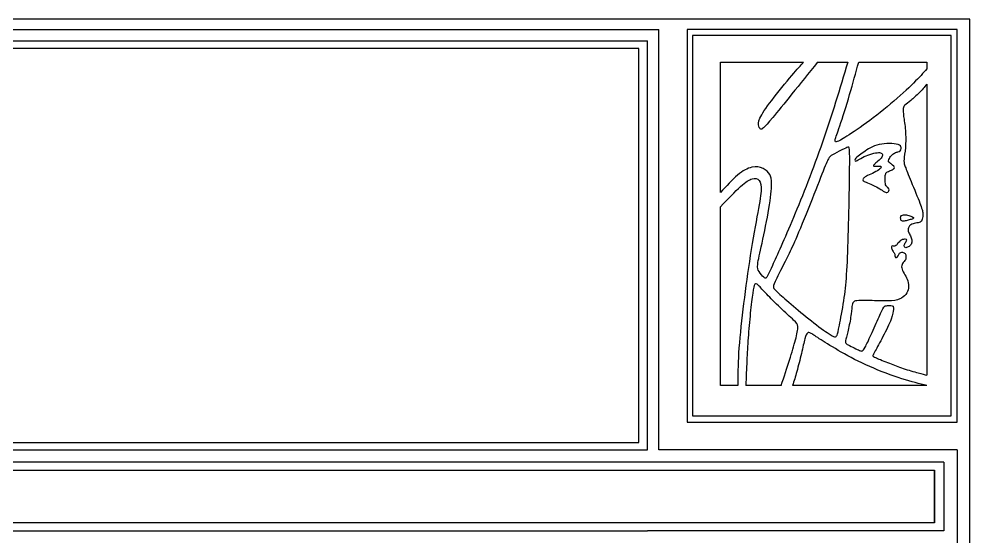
# Model space of a CAD drawing. Extents: x 0 to 80.9, y -7.4 to 60.
# Drawn here: x 19.25 to 38.5, y 49.53 to 60 of the extents above; entities that cross this region are included whole.
import ezdxf

# ---------------------------------------------------------------- set-up
doc = ezdxf.new("R2010")
doc.units = 0
doc.header["$MEASUREMENT"] = 0
doc.layers.add('LAYER_1', color=7, linetype='CONTINUOUS')

msp = doc.modelspace()

# ---------------------------------------------------------------- linework, layer by layer
at = {"layer": 'LAYER_1'}
for points in [[(0, 0), (38.497, 0), (38.497, 60.005), (0, 60.005), (0, 0)], [(32.771, 51.853), (38.24, 51.853), (38.24, 59.795), (32.771, 59.795), (32.771, 51.853)], [(32.882, 51.978), (38.114, 51.978), (38.114, 59.67), (32.882, 59.67), (32.882, 51.978)], [(6.623, 51.444), (31.795, 51.444), (31.795, 59.412), (6.623, 59.412), (6.623, 51.444)]]:
    msp.add_lwpolyline(points, close=True, dxfattribs=at)
for points in [[(6.237, 59.795), (6.237, 59.795), (32.199, 59.795), (32.199, 59.795)], [(32.199, 51.291), (32.199, 51.291), (32.199, 59.795), (32.199, 59.795)], [(6.468, 59.564), (6.468, 59.564), (31.968, 59.564), (31.968, 59.564)], [(31.968, 51.291), (31.968, 51.291), (31.968, 59.564), (31.968, 59.564)], [(35.41, 59.13), (35.41, 59.13), (36.025, 59.13), (36.025, 59.13)], [(37.625, 58.688), (37.625, 58.688), (37.625, 52.803), (37.625, 52.803)], [(34.676, 52.593), (34.676, 52.593), (33.961, 52.593), (33.961, 52.593)], [(37.625, 52.593), (37.625, 52.593), (34.908, 52.593), (34.908, 52.593)], [(6.468, 51.291), (6.468, 51.291), (31.968, 51.291), (31.968, 51.291)], [(38.24, 51.291), (38.24, 51.291), (32.199, 51.291), (32.199, 51.291)], [(38.24, 51.291), (38.24, 51.291), (38.24, 49.409), (38.24, 49.409)], [(31.968, 51.046), (31.968, 51.046), (6.468, 51.046), (6.468, 51.046)], [(32.199, 51.046), (32.199, 51.046), (31.968, 51.046), (31.968, 51.046)], [(37.969, 51.046), (37.969, 51.046), (32.199, 51.046), (32.199, 51.046)], [(37.969, 51.046), (37.969, 51.046), (37.969, 49.653), (37.969, 49.653)], [(6.623, 50.884), (6.623, 50.884), (31.795, 50.884), (31.795, 50.884)], [(37.78, 49.818), (37.78, 49.818), (37.78, 50.884), (37.78, 50.884)], [(31.795, 49.818), (31.795, 49.818), (6.623, 49.818), (6.623, 49.818)], [(6.468, 49.653), (6.468, 49.653), (31.968, 49.653), (31.968, 49.653)], [(32.199, 49.653), (32.199, 49.653), (31.968, 49.653), (31.968, 49.653)], [(37.969, 49.653), (37.969, 49.653), (32.199, 49.653), (32.199, 49.653)]]:
    msp.add_open_spline(points, degree=3, dxfattribs=at)
for points, knots in [([(33.446, 56.495), (33.446, 56.495), (33.446, 59.13), (33.446, 59.13), (33.446, 59.13), (33.446, 59.13), (35.128, 59.13), (35.128, 59.13)], [0, 0, 0, 0, 0.333333, 0.333333, 0.333333, 0.333333, 1, 1, 1, 1]), ([(36.025, 59.13), (35.862, 58.591), (35.699, 58.051), (35.511, 57.512), (35.511, 57.512), (35.322, 56.972), (35.109, 56.433), (34.925, 55.992), (34.925, 55.992), (34.741, 55.552), (34.586, 55.211), (34.499, 55.022), (34.499, 55.022), (34.413, 54.833), (34.394, 54.795), (34.378, 54.776), (34.378, 54.776), (34.362, 54.757), (34.35, 54.757), (34.323, 54.783), (34.323, 54.783), (34.296, 54.808), (34.254, 54.858), (34.228, 54.897), (34.228, 54.897), (34.201, 54.935), (34.191, 54.962), (34.201, 55.046), (34.201, 55.046), (34.212, 55.13), (34.243, 55.27), (34.288, 55.475), (34.288, 55.475), (34.333, 55.68), (34.392, 55.95), (34.428, 56.17), (34.428, 56.17), (34.465, 56.391), (34.48, 56.562), (34.482, 56.668), (34.482, 56.668), (34.484, 56.773), (34.473, 56.813), (34.445, 56.858), (34.445, 56.858), (34.417, 56.903), (34.371, 56.953), (34.309, 56.984), (34.309, 56.984), (34.247, 57.014), (34.17, 57.024), (34.083, 57.006), (34.083, 57.006), (33.996, 56.987), (33.9, 56.939), (33.793, 56.849), (33.793, 56.849), (33.685, 56.759), (33.566, 56.627), (33.446, 56.495)], [0, 0, 0, 0, 0.0625, 0.0625, 0.0625, 0.0625, 0.125, 0.125, 0.125, 0.125, 0.1875, 0.1875, 0.1875, 0.1875, 0.25, 0.25, 0.25, 0.25, 0.3125, 0.3125, 0.3125, 0.3125, 0.375, 0.375, 0.375, 0.375, 0.4375, 0.4375, 0.4375, 0.4375, 0.5, 0.5, 0.5, 0.5, 0.5625, 0.5625, 0.5625, 0.5625, 0.625, 0.625, 0.625, 0.625, 0.6875, 0.6875, 0.6875, 0.6875, 0.75, 0.75, 0.75, 0.75, 0.8125, 0.8125, 0.8125, 0.8125, 0.875, 0.875, 0.875, 0.875, 1, 1, 1, 1]), ([(35.41, 59.13), (35.053, 58.685), (34.695, 58.24), (34.504, 58.012), (34.504, 58.012), (34.312, 57.784), (34.287, 57.773), (34.267, 57.777), (34.267, 57.777), (34.247, 57.782), (34.233, 57.8), (34.223, 57.835), (34.223, 57.835), (34.214, 57.869), (34.21, 57.92), (34.246, 58.002), (34.246, 58.002), (34.283, 58.085), (34.36, 58.2), (34.484, 58.36), (34.484, 58.36), (34.607, 58.52), (34.777, 58.725), (34.892, 58.861), (34.892, 58.861), (35.007, 58.997), (35.067, 59.064), (35.128, 59.13)], [0, 0, 0, 0, 0.125, 0.125, 0.125, 0.125, 0.25, 0.25, 0.25, 0.25, 0.375, 0.375, 0.375, 0.375, 0.5, 0.5, 0.5, 0.5, 0.625, 0.625, 0.625, 0.625, 0.75, 0.75, 0.75, 0.75, 1, 1, 1, 1]), ([(37.625, 58.999), (37.55, 58.913), (37.474, 58.827), (37.355, 58.709), (37.355, 58.709), (37.236, 58.591), (37.073, 58.44), (36.891, 58.288), (36.891, 58.288), (36.709, 58.135), (36.508, 57.98), (36.336, 57.857), (36.336, 57.857), (36.163, 57.733), (36.019, 57.641), (35.931, 57.589), (35.931, 57.589), (35.843, 57.537), (35.812, 57.524), (35.791, 57.523), (35.791, 57.523), (35.77, 57.522), (35.759, 57.533), (35.77, 57.574), (35.77, 57.574), (35.78, 57.616), (35.812, 57.69), (35.865, 57.847), (35.865, 57.847), (35.918, 58.005), (35.994, 58.248), (36.061, 58.476), (36.061, 58.476), (36.128, 58.704), (36.186, 58.917), (36.245, 59.13)], [0, 0, 0, 0, 0.1, 0.1, 0.1, 0.1, 0.2, 0.2, 0.2, 0.2, 0.3, 0.3, 0.3, 0.3, 0.4, 0.4, 0.4, 0.4, 0.5, 0.5, 0.5, 0.5, 0.6, 0.6, 0.6, 0.6, 0.7, 0.7, 0.7, 0.7, 0.8, 0.8, 0.8, 0.8, 1, 1, 1, 1]), ([(36.245, 59.13), (36.245, 59.13), (37.625, 59.13), (37.625, 59.13), (37.625, 59.13), (37.625, 59.13), (37.625, 58.999), (37.625, 58.999)], [0, 0, 0, 0, 0.333333, 0.333333, 0.333333, 0.333333, 1, 1, 1, 1]), ([(37.625, 58.688), (37.574, 58.628), (37.523, 58.567), (37.468, 58.51), (37.468, 58.51), (37.412, 58.454), (37.351, 58.402), (37.3, 58.36), (37.3, 58.36), (37.249, 58.319), (37.207, 58.289), (37.182, 58.266), (37.182, 58.266), (37.158, 58.243), (37.151, 58.227), (37.147, 58.194), (37.147, 58.194), (37.144, 58.161), (37.145, 58.111), (37.155, 58.037), (37.155, 58.037), (37.164, 57.962), (37.182, 57.864), (37.19, 57.751), (37.19, 57.751), (37.199, 57.638), (37.198, 57.511), (37.19, 57.407), (37.19, 57.407), (37.182, 57.303), (37.167, 57.222), (37.162, 57.169), (37.162, 57.169), (37.157, 57.117), (37.161, 57.091), (37.179, 57.038), (37.179, 57.038), (37.198, 56.985), (37.23, 56.903), (37.285, 56.769), (37.285, 56.769), (37.34, 56.635), (37.417, 56.449), (37.466, 56.326), (37.466, 56.326), (37.514, 56.204), (37.534, 56.144), (37.541, 56.09), (37.541, 56.09), (37.547, 56.036), (37.54, 55.988), (37.531, 55.956), (37.531, 55.956), (37.523, 55.924), (37.513, 55.909), (37.491, 55.898), (37.491, 55.898), (37.468, 55.888), (37.433, 55.883), (37.397, 55.875), (37.397, 55.875), (37.362, 55.868), (37.326, 55.859), (37.303, 55.845), (37.303, 55.845), (37.279, 55.832), (37.268, 55.816), (37.259, 55.795), (37.259, 55.795), (37.25, 55.775), (37.244, 55.751), (37.246, 55.728), (37.246, 55.728), (37.248, 55.706), (37.258, 55.685), (37.271, 55.66), (37.271, 55.66), (37.284, 55.635), (37.3, 55.605), (37.309, 55.579), (37.309, 55.579), (37.318, 55.553), (37.32, 55.53), (37.319, 55.508), (37.319, 55.508), (37.319, 55.485), (37.316, 55.463), (37.303, 55.444), (37.303, 55.444), (37.291, 55.426), (37.269, 55.41), (37.247, 55.398), (37.247, 55.398), (37.225, 55.386), (37.203, 55.378), (37.188, 55.382), (37.188, 55.382), (37.173, 55.387), (37.164, 55.405), (37.165, 55.422), (37.165, 55.422), (37.165, 55.439), (37.175, 55.456), (37.187, 55.476), (37.187, 55.476), (37.2, 55.497), (37.215, 55.521), (37.218, 55.535), (37.218, 55.535), (37.22, 55.549), (37.208, 55.553), (37.188, 55.553), (37.188, 55.553), (37.167, 55.553), (37.138, 55.549), (37.112, 55.536), (37.112, 55.536), (37.087, 55.523), (37.065, 55.501), (37.047, 55.479), (37.047, 55.479), (37.028, 55.457), (37.014, 55.435), (36.998, 55.424), (36.998, 55.424), (36.982, 55.412), (36.965, 55.411), (36.951, 55.413), (36.951, 55.413), (36.936, 55.414), (36.924, 55.418), (36.916, 55.413), (36.916, 55.413), (36.909, 55.408), (36.907, 55.393), (36.912, 55.373), (36.912, 55.373), (36.916, 55.353), (36.928, 55.328), (36.941, 55.306), (36.941, 55.306), (36.955, 55.284), (36.971, 55.266), (36.976, 55.247), (36.976, 55.247), (36.982, 55.228), (36.978, 55.209), (36.981, 55.196), (36.981, 55.196), (36.984, 55.183), (36.995, 55.176), (37.007, 55.179), (37.007, 55.179), (37.019, 55.182), (37.032, 55.196), (37.042, 55.214), (37.042, 55.214), (37.052, 55.232), (37.059, 55.255), (37.073, 55.27), (37.073, 55.27), (37.088, 55.284), (37.111, 55.291), (37.132, 55.289), (37.132, 55.289), (37.154, 55.287), (37.174, 55.276), (37.185, 55.261), (37.185, 55.261), (37.197, 55.247), (37.2, 55.228), (37.201, 55.207), (37.201, 55.207), (37.203, 55.186), (37.203, 55.163), (37.19, 55.138), (37.19, 55.138), (37.177, 55.113), (37.151, 55.086), (37.134, 55.059), (37.134, 55.059), (37.117, 55.032), (37.11, 55.006), (37.116, 54.973), (37.116, 54.973), (37.122, 54.939), (37.142, 54.899), (37.164, 54.86), (37.164, 54.86), (37.185, 54.822), (37.208, 54.787), (37.225, 54.742), (37.225, 54.742), (37.243, 54.698), (37.254, 54.645), (37.254, 54.596), (37.254, 54.596), (37.253, 54.548), (37.241, 54.505), (37.218, 54.466), (37.218, 54.466), (37.194, 54.427), (37.161, 54.391), (37.113, 54.363), (37.113, 54.363), (37.066, 54.335), (37.004, 54.314), (36.911, 54.307), (36.911, 54.307), (36.817, 54.299), (36.692, 54.306), (36.567, 54.309), (36.567, 54.309), (36.443, 54.312), (36.319, 54.312), (36.25, 54.31), (36.25, 54.31), (36.18, 54.308), (36.164, 54.304), (36.15, 54.292), (36.15, 54.292), (36.135, 54.28), (36.122, 54.26), (36.114, 54.221), (36.114, 54.221), (36.106, 54.182), (36.104, 54.125), (36.092, 54.04), (36.092, 54.04), (36.081, 53.955), (36.06, 53.843), (36.039, 53.749), (36.039, 53.749), (36.018, 53.655), (35.997, 53.579), (35.987, 53.531), (35.987, 53.531), (35.976, 53.484), (35.976, 53.465), (35.983, 53.451), (35.983, 53.451), (35.99, 53.438), (36.003, 53.429), (36.034, 53.413), (36.034, 53.413), (36.065, 53.397), (36.113, 53.373), (36.156, 53.353), (36.156, 53.353), (36.199, 53.332), (36.237, 53.315), (36.263, 53.304), (36.263, 53.304), (36.29, 53.293), (36.306, 53.288), (36.32, 53.294), (36.32, 53.294), (36.335, 53.3), (36.349, 53.317), (36.376, 53.369), (36.376, 53.369), (36.403, 53.421), (36.444, 53.509), (36.496, 53.623), (36.496, 53.623), (36.548, 53.738), (36.612, 53.879), (36.658, 53.98), (36.658, 53.98), (36.704, 54.082), (36.732, 54.144), (36.752, 54.175), (36.752, 54.175), (36.772, 54.206), (36.784, 54.207), (36.808, 54.208), (36.808, 54.208), (36.833, 54.21), (36.87, 54.211), (36.895, 54.21), (36.895, 54.21), (36.921, 54.208), (36.933, 54.205), (36.94, 54.195), (36.94, 54.195), (36.948, 54.184), (36.95, 54.167), (36.948, 54.128), (36.948, 54.128), (36.946, 54.09), (36.939, 54.032), (36.902, 53.935), (36.902, 53.935), (36.865, 53.838), (36.797, 53.703), (36.735, 53.583), (36.735, 53.583), (36.673, 53.463), (36.616, 53.357), (36.581, 53.295), (36.581, 53.295), (36.546, 53.232), (36.533, 53.212), (36.532, 53.198), (36.532, 53.198), (36.53, 53.185), (36.542, 53.177), (36.602, 53.152), (36.602, 53.152), (36.662, 53.126), (36.771, 53.082), (36.867, 53.044), (36.867, 53.044), (36.962, 53.005), (37.045, 52.971), (37.145, 52.938), (37.145, 52.938), (37.246, 52.904), (37.364, 52.871), (37.447, 52.849), (37.447, 52.849), (37.53, 52.826), (37.577, 52.815), (37.625, 52.803)], [0, 0, 0, 0, 0.012195, 0.012195, 0.012195, 0.012195, 0.02439, 0.02439, 0.02439, 0.02439, 0.036585, 0.036585, 0.036585, 0.036585, 0.04878, 0.04878, 0.04878, 0.04878, 0.060976, 0.060976, 0.060976, 0.060976, 0.073171, 0.073171, 0.073171, 0.073171, 0.085366, 0.085366, 0.085366, 0.085366, 0.097561, 0.097561, 0.097561, 0.097561, 0.109756, 0.109756, 0.109756, 0.109756, 0.121951, 0.121951, 0.121951, 0.121951, 0.134146, 0.134146, 0.134146, 0.134146, 0.146341, 0.146341, 0.146341, 0.146341, 0.158537, 0.158537, 0.158537, 0.158537, 0.170732, 0.170732, 0.170732, 0.170732, 0.182927, 0.182927, 0.182927, 0.182927, 0.195122, 0.195122, 0.195122, 0.195122, 0.207317, 0.207317, 0.207317, 0.207317, 0.219512, 0.219512, 0.219512, 0.219512, 0.231707, 0.231707, 0.231707, 0.231707, 0.243902, 0.243902, 0.243902, 0.243902, 0.256098, 0.256098, 0.256098, 0.256098, 0.268293, 0.268293, 0.268293, 0.268293, 0.280488, 0.280488, 0.280488, 0.280488, 0.292683, 0.292683, 0.292683, 0.292683, 0.304878, 0.304878, 0.304878, 0.304878, 0.317073, 0.317073, 0.317073, 0.317073, 0.329268, 0.329268, 0.329268, 0.329268, 0.341463, 0.341463, 0.341463, 0.341463, 0.353659, 0.353659, 0.353659, 0.353659, 0.365854, 0.365854, 0.365854, 0.365854, 0.378049, 0.378049, 0.378049, 0.378049, 0.390244, 0.390244, 0.390244, 0.390244, 0.402439, 0.402439, 0.402439, 0.402439, 0.414634, 0.414634, 0.414634, 0.414634, 0.426829, 0.426829, 0.426829, 0.426829, 0.439024, 0.439024, 0.439024, 0.439024, 0.45122, 0.45122, 0.45122, 0.45122, 0.463415, 0.463415, 0.463415, 0.463415, 0.47561, 0.47561, 0.47561, 0.47561, 0.487805, 0.487805, 0.487805, 0.487805, 0.5, 0.5, 0.5, 0.5, 0.512195, 0.512195, 0.512195, 0.512195, 0.52439, 0.52439, 0.52439, 0.52439, 0.536585, 0.536585, 0.536585, 0.536585, 0.54878, 0.54878, 0.54878, 0.54878, 0.560976, 0.560976, 0.560976, 0.560976, 0.573171, 0.573171, 0.573171, 0.573171, 0.585366, 0.585366, 0.585366, 0.585366, 0.597561, 0.597561, 0.597561, 0.597561, 0.609756, 0.609756, 0.609756, 0.609756, 0.621951, 0.621951, 0.621951, 0.621951, 0.634146, 0.634146, 0.634146, 0.634146, 0.646341, 0.646341, 0.646341, 0.646341, 0.658537, 0.658537, 0.658537, 0.658537, 0.670732, 0.670732, 0.670732, 0.670732, 0.682927, 0.682927, 0.682927, 0.682927, 0.695122, 0.695122, 0.695122, 0.695122, 0.707317, 0.707317, 0.707317, 0.707317, 0.719512, 0.719512, 0.719512, 0.719512, 0.731707, 0.731707, 0.731707, 0.731707, 0.743902, 0.743902, 0.743902, 0.743902, 0.756098, 0.756098, 0.756098, 0.756098, 0.768293, 0.768293, 0.768293, 0.768293, 0.780488, 0.780488, 0.780488, 0.780488, 0.792683, 0.792683, 0.792683, 0.792683, 0.804878, 0.804878, 0.804878, 0.804878, 0.817073, 0.817073, 0.817073, 0.817073, 0.829268, 0.829268, 0.829268, 0.829268, 0.841463, 0.841463, 0.841463, 0.841463, 0.853659, 0.853659, 0.853659, 0.853659, 0.865854, 0.865854, 0.865854, 0.865854, 0.878049, 0.878049, 0.878049, 0.878049, 0.890244, 0.890244, 0.890244, 0.890244, 0.902439, 0.902439, 0.902439, 0.902439, 0.914634, 0.914634, 0.914634, 0.914634, 0.926829, 0.926829, 0.926829, 0.926829, 0.939024, 0.939024, 0.939024, 0.939024, 0.95122, 0.95122, 0.95122, 0.95122, 0.963415, 0.963415, 0.963415, 0.963415, 0.97561, 0.97561, 0.97561, 0.97561, 1, 1, 1, 1]), ([(34.998, 55.62), (35.077, 55.808), (35.197, 56.101), (35.301, 56.361), (35.301, 56.361), (35.405, 56.621), (35.493, 56.849), (35.548, 56.987), (35.548, 56.987), (35.603, 57.124), (35.625, 57.171), (35.648, 57.203), (35.648, 57.203), (35.672, 57.235), (35.697, 57.252), (35.753, 57.282), (35.753, 57.282), (35.809, 57.312), (35.896, 57.354), (35.949, 57.379), (35.949, 57.379), (36.002, 57.405), (36.022, 57.412), (36.036, 57.414), (36.036, 57.414), (36.051, 57.416), (36.059, 57.413), (36.062, 57.28), (36.062, 57.28), (36.064, 57.147), (36.061, 56.885), (36.056, 56.58), (36.056, 56.58), (36.051, 56.274), (36.043, 55.926), (36.034, 55.619), (36.034, 55.619), (36.025, 55.312), (36.015, 55.047), (36.001, 54.839), (36.001, 54.839), (35.988, 54.63), (35.971, 54.48), (35.944, 54.306), (35.944, 54.306), (35.917, 54.132), (35.879, 53.934), (35.855, 53.812), (35.855, 53.812), (35.831, 53.689), (35.821, 53.642), (35.808, 53.614), (35.808, 53.614), (35.796, 53.585), (35.783, 53.574), (35.758, 53.578), (35.758, 53.578), (35.734, 53.583), (35.698, 53.602), (35.609, 53.663), (35.609, 53.663), (35.519, 53.724), (35.376, 53.827), (35.233, 53.941), (35.233, 53.941), (35.09, 54.055), (34.946, 54.18), (34.831, 54.28), (34.831, 54.28), (34.715, 54.379), (34.627, 54.455), (34.578, 54.502), (34.578, 54.502), (34.529, 54.55), (34.519, 54.57), (34.519, 54.596), (34.519, 54.596), (34.52, 54.622), (34.531, 54.654), (34.587, 54.767), (34.587, 54.767), (34.643, 54.88), (34.743, 55.074), (34.812, 55.212), (34.812, 55.212), (34.881, 55.35), (34.919, 55.432), (34.998, 55.62)], [0, 0, 0, 0, 0.043478, 0.043478, 0.043478, 0.043478, 0.086957, 0.086957, 0.086957, 0.086957, 0.130435, 0.130435, 0.130435, 0.130435, 0.173913, 0.173913, 0.173913, 0.173913, 0.217391, 0.217391, 0.217391, 0.217391, 0.26087, 0.26087, 0.26087, 0.26087, 0.304348, 0.304348, 0.304348, 0.304348, 0.347826, 0.347826, 0.347826, 0.347826, 0.391304, 0.391304, 0.391304, 0.391304, 0.434783, 0.434783, 0.434783, 0.434783, 0.478261, 0.478261, 0.478261, 0.478261, 0.521739, 0.521739, 0.521739, 0.521739, 0.565217, 0.565217, 0.565217, 0.565217, 0.608696, 0.608696, 0.608696, 0.608696, 0.652174, 0.652174, 0.652174, 0.652174, 0.695652, 0.695652, 0.695652, 0.695652, 0.73913, 0.73913, 0.73913, 0.73913, 0.782609, 0.782609, 0.782609, 0.782609, 0.826087, 0.826087, 0.826087, 0.826087, 0.869565, 0.869565, 0.869565, 0.869565, 0.913043, 0.913043, 0.913043, 0.913043, 1, 1, 1, 1]), ([(36.377, 57.336), (36.42, 57.366), (36.467, 57.398), (36.523, 57.423), (36.523, 57.423), (36.579, 57.447), (36.643, 57.465), (36.711, 57.475), (36.711, 57.475), (36.78, 57.486), (36.853, 57.489), (36.917, 57.486), (36.917, 57.486), (36.982, 57.482), (37.039, 57.472), (37.07, 57.454), (37.07, 57.454), (37.101, 57.435), (37.107, 57.409), (37.105, 57.388), (37.105, 57.388), (37.104, 57.366), (37.095, 57.35), (37.084, 57.339), (37.084, 57.339), (37.073, 57.329), (37.059, 57.325), (37.039, 57.319), (37.039, 57.319), (37.02, 57.314), (36.995, 57.308), (36.971, 57.295), (36.971, 57.295), (36.947, 57.282), (36.924, 57.263), (36.904, 57.24), (36.904, 57.24), (36.884, 57.216), (36.867, 57.189), (36.858, 57.167), (36.858, 57.167), (36.849, 57.145), (36.848, 57.128), (36.85, 57.119), (36.85, 57.119), (36.852, 57.109), (36.857, 57.107), (36.873, 57.096), (36.873, 57.096), (36.888, 57.085), (36.914, 57.065), (36.932, 57.051), (36.932, 57.051), (36.95, 57.036), (36.961, 57.027), (36.966, 57.017), (36.966, 57.017), (36.971, 57.007), (36.97, 56.996), (36.961, 56.984), (36.961, 56.984), (36.951, 56.973), (36.933, 56.961), (36.907, 56.949), (36.907, 56.949), (36.882, 56.937), (36.85, 56.926), (36.829, 56.915), (36.829, 56.915), (36.808, 56.905), (36.798, 56.895), (36.791, 56.876), (36.791, 56.876), (36.785, 56.857), (36.78, 56.827), (36.779, 56.79), (36.779, 56.79), (36.778, 56.753), (36.78, 56.708), (36.784, 56.681), (36.784, 56.681), (36.787, 56.654), (36.792, 56.645), (36.802, 56.633), (36.802, 56.633), (36.812, 56.62), (36.828, 56.604), (36.839, 56.589), (36.839, 56.589), (36.851, 56.575), (36.857, 56.562), (36.859, 56.55), (36.859, 56.55), (36.86, 56.538), (36.856, 56.527), (36.848, 56.517), (36.848, 56.517), (36.84, 56.508), (36.828, 56.5), (36.812, 56.499), (36.812, 56.499), (36.796, 56.497), (36.776, 56.503), (36.754, 56.516), (36.754, 56.516), (36.732, 56.529), (36.708, 56.55), (36.67, 56.573), (36.67, 56.573), (36.633, 56.596), (36.581, 56.622), (36.53, 56.645), (36.53, 56.645), (36.479, 56.669), (36.428, 56.69), (36.394, 56.705), (36.394, 56.705), (36.361, 56.719), (36.346, 56.726), (36.338, 56.736), (36.338, 56.736), (36.33, 56.746), (36.329, 56.758), (36.335, 56.771), (36.335, 56.771), (36.34, 56.784), (36.353, 56.798), (36.378, 56.813), (36.378, 56.813), (36.404, 56.829), (36.443, 56.846), (36.489, 56.867), (36.489, 56.867), (36.535, 56.888), (36.588, 56.914), (36.625, 56.937), (36.625, 56.937), (36.662, 56.961), (36.683, 56.983), (36.693, 56.996), (36.693, 56.996), (36.704, 57.01), (36.703, 57.015), (36.7, 57.019), (36.7, 57.019), (36.697, 57.024), (36.691, 57.03), (36.673, 57.031), (36.673, 57.031), (36.655, 57.032), (36.625, 57.03), (36.601, 57.028), (36.601, 57.028), (36.577, 57.027), (36.559, 57.026), (36.55, 57.028), (36.55, 57.028), (36.541, 57.031), (36.54, 57.036), (36.546, 57.046), (36.546, 57.046), (36.553, 57.057), (36.566, 57.073), (36.59, 57.094), (36.59, 57.094), (36.615, 57.116), (36.652, 57.144), (36.679, 57.171), (36.679, 57.171), (36.705, 57.198), (36.722, 57.225), (36.726, 57.247), (36.726, 57.247), (36.729, 57.269), (36.72, 57.286), (36.702, 57.295), (36.702, 57.295), (36.684, 57.305), (36.657, 57.306), (36.617, 57.301), (36.617, 57.301), (36.577, 57.296), (36.523, 57.285), (36.47, 57.268), (36.47, 57.268), (36.418, 57.251), (36.367, 57.228), (36.323, 57.205), (36.323, 57.205), (36.278, 57.181), (36.239, 57.156), (36.214, 57.143), (36.214, 57.143), (36.189, 57.13), (36.178, 57.13), (36.17, 57.135), (36.17, 57.135), (36.163, 57.141), (36.16, 57.153), (36.175, 57.173), (36.175, 57.173), (36.19, 57.193), (36.224, 57.222), (36.26, 57.25), (36.26, 57.25), (36.296, 57.278), (36.335, 57.306), (36.377, 57.336)], [0, 0, 0, 0, 0.018868, 0.018868, 0.018868, 0.018868, 0.037736, 0.037736, 0.037736, 0.037736, 0.056604, 0.056604, 0.056604, 0.056604, 0.075472, 0.075472, 0.075472, 0.075472, 0.09434, 0.09434, 0.09434, 0.09434, 0.113208, 0.113208, 0.113208, 0.113208, 0.132075, 0.132075, 0.132075, 0.132075, 0.150943, 0.150943, 0.150943, 0.150943, 0.169811, 0.169811, 0.169811, 0.169811, 0.188679, 0.188679, 0.188679, 0.188679, 0.207547, 0.207547, 0.207547, 0.207547, 0.226415, 0.226415, 0.226415, 0.226415, 0.245283, 0.245283, 0.245283, 0.245283, 0.264151, 0.264151, 0.264151, 0.264151, 0.283019, 0.283019, 0.283019, 0.283019, 0.301887, 0.301887, 0.301887, 0.301887, 0.320755, 0.320755, 0.320755, 0.320755, 0.339623, 0.339623, 0.339623, 0.339623, 0.358491, 0.358491, 0.358491, 0.358491, 0.377358, 0.377358, 0.377358, 0.377358, 0.396226, 0.396226, 0.396226, 0.396226, 0.415094, 0.415094, 0.415094, 0.415094, 0.433962, 0.433962, 0.433962, 0.433962, 0.45283, 0.45283, 0.45283, 0.45283, 0.471698, 0.471698, 0.471698, 0.471698, 0.490566, 0.490566, 0.490566, 0.490566, 0.509434, 0.509434, 0.509434, 0.509434, 0.528302, 0.528302, 0.528302, 0.528302, 0.54717, 0.54717, 0.54717, 0.54717, 0.566038, 0.566038, 0.566038, 0.566038, 0.584906, 0.584906, 0.584906, 0.584906, 0.603774, 0.603774, 0.603774, 0.603774, 0.622642, 0.622642, 0.622642, 0.622642, 0.641509, 0.641509, 0.641509, 0.641509, 0.660377, 0.660377, 0.660377, 0.660377, 0.679245, 0.679245, 0.679245, 0.679245, 0.698113, 0.698113, 0.698113, 0.698113, 0.716981, 0.716981, 0.716981, 0.716981, 0.735849, 0.735849, 0.735849, 0.735849, 0.754717, 0.754717, 0.754717, 0.754717, 0.773585, 0.773585, 0.773585, 0.773585, 0.792453, 0.792453, 0.792453, 0.792453, 0.811321, 0.811321, 0.811321, 0.811321, 0.830189, 0.830189, 0.830189, 0.830189, 0.849057, 0.849057, 0.849057, 0.849057, 0.867925, 0.867925, 0.867925, 0.867925, 0.886792, 0.886792, 0.886792, 0.886792, 0.90566, 0.90566, 0.90566, 0.90566, 0.924528, 0.924528, 0.924528, 0.924528, 0.943396, 0.943396, 0.943396, 0.943396, 0.962264, 0.962264, 0.962264, 0.962264, 1, 1, 1, 1]), ([(33.446, 56.207), (33.597, 56.364), (33.748, 56.52), (33.855, 56.619), (33.855, 56.619), (33.963, 56.717), (34.028, 56.757), (34.086, 56.772), (34.086, 56.772), (34.145, 56.788), (34.197, 56.78), (34.231, 56.742), (34.231, 56.742), (34.264, 56.704), (34.279, 56.638), (34.27, 56.524), (34.27, 56.524), (34.262, 56.41), (34.231, 56.249), (34.186, 56.003), (34.186, 56.003), (34.141, 55.757), (34.082, 55.427), (34.032, 55.1), (34.032, 55.1), (33.982, 54.774), (33.94, 54.452), (33.902, 54.136), (33.902, 54.136), (33.865, 53.821), (33.831, 53.511), (33.814, 53.255), (33.814, 53.255), (33.798, 52.999), (33.798, 52.796), (33.798, 52.593)], [0, 0, 0, 0, 0.1, 0.1, 0.1, 0.1, 0.2, 0.2, 0.2, 0.2, 0.3, 0.3, 0.3, 0.3, 0.4, 0.4, 0.4, 0.4, 0.5, 0.5, 0.5, 0.5, 0.6, 0.6, 0.6, 0.6, 0.7, 0.7, 0.7, 0.7, 0.8, 0.8, 0.8, 0.8, 1, 1, 1, 1]), ([(33.798, 52.593), (33.798, 52.593), (33.446, 52.593), (33.446, 52.593), (33.446, 52.593), (33.446, 52.593), (33.446, 56.207), (33.446, 56.207)], [0, 0, 0, 0, 0.333333, 0.333333, 0.333333, 0.333333, 1, 1, 1, 1]), ([(37.28, 56.027), (37.25, 56.037), (37.222, 56.044), (37.192, 56.045), (37.192, 56.045), (37.163, 56.046), (37.132, 56.043), (37.114, 56.031), (37.114, 56.031), (37.097, 56.02), (37.093, 56.001), (37.094, 55.979), (37.094, 55.979), (37.095, 55.957), (37.101, 55.932), (37.116, 55.922), (37.116, 55.922), (37.132, 55.911), (37.156, 55.915), (37.183, 55.921), (37.183, 55.921), (37.21, 55.927), (37.238, 55.935), (37.267, 55.942), (37.267, 55.942), (37.295, 55.95), (37.324, 55.956), (37.341, 55.963), (37.341, 55.963), (37.358, 55.97), (37.364, 55.979), (37.352, 55.99), (37.352, 55.99), (37.34, 56.002), (37.309, 56.016), (37.28, 56.027)], [0, 0, 0, 0, 0.1, 0.1, 0.1, 0.1, 0.2, 0.2, 0.2, 0.2, 0.3, 0.3, 0.3, 0.3, 0.4, 0.4, 0.4, 0.4, 0.5, 0.5, 0.5, 0.5, 0.6, 0.6, 0.6, 0.6, 0.7, 0.7, 0.7, 0.7, 0.8, 0.8, 0.8, 0.8, 1, 1, 1, 1]), ([(34.676, 52.593), (34.735, 52.771), (34.793, 52.948), (34.843, 53.106), (34.843, 53.106), (34.894, 53.264), (34.935, 53.402), (34.966, 53.518), (34.966, 53.518), (34.996, 53.634), (35.015, 53.729), (35.014, 53.785), (35.014, 53.785), (35.013, 53.841), (34.992, 53.86), (34.928, 53.918), (34.928, 53.918), (34.864, 53.975), (34.758, 54.071), (34.656, 54.168), (34.656, 54.168), (34.555, 54.264), (34.459, 54.36), (34.383, 54.44), (34.383, 54.44), (34.308, 54.519), (34.254, 54.582), (34.216, 54.618), (34.216, 54.618), (34.178, 54.655), (34.157, 54.665), (34.142, 54.642), (34.142, 54.642), (34.126, 54.619), (34.116, 54.563), (34.101, 54.463), (34.101, 54.463), (34.086, 54.362), (34.068, 54.218), (34.051, 54.057), (34.051, 54.057), (34.034, 53.896), (34.019, 53.718), (34.008, 53.557), (34.008, 53.557), (33.996, 53.396), (33.988, 53.252), (33.981, 53.094), (33.981, 53.094), (33.973, 52.936), (33.967, 52.764), (33.961, 52.593)], [0, 0, 0, 0, 0.071429, 0.071429, 0.071429, 0.071429, 0.142857, 0.142857, 0.142857, 0.142857, 0.214286, 0.214286, 0.214286, 0.214286, 0.285714, 0.285714, 0.285714, 0.285714, 0.357143, 0.357143, 0.357143, 0.357143, 0.428571, 0.428571, 0.428571, 0.428571, 0.5, 0.5, 0.5, 0.5, 0.571429, 0.571429, 0.571429, 0.571429, 0.642857, 0.642857, 0.642857, 0.642857, 0.714286, 0.714286, 0.714286, 0.714286, 0.785714, 0.785714, 0.785714, 0.785714, 0.857143, 0.857143, 0.857143, 0.857143, 1, 1, 1, 1]), ([(37.625, 52.593), (37.47, 52.631), (37.315, 52.668), (37.119, 52.731), (37.119, 52.731), (36.922, 52.794), (36.684, 52.881), (36.468, 52.977), (36.468, 52.977), (36.253, 53.072), (36.061, 53.174), (35.893, 53.269), (35.893, 53.269), (35.726, 53.365), (35.584, 53.452), (35.483, 53.517), (35.483, 53.517), (35.383, 53.582), (35.324, 53.624), (35.285, 53.646), (35.285, 53.646), (35.245, 53.668), (35.224, 53.67), (35.206, 53.655), (35.206, 53.655), (35.188, 53.641), (35.174, 53.609), (35.155, 53.539), (35.155, 53.539), (35.136, 53.469), (35.113, 53.36), (35.085, 53.24), (35.085, 53.24), (35.057, 53.12), (35.023, 52.988), (34.993, 52.878), (34.993, 52.878), (34.963, 52.769), (34.935, 52.681), (34.908, 52.593)], [0, 0, 0, 0, 0.090909, 0.090909, 0.090909, 0.090909, 0.181818, 0.181818, 0.181818, 0.181818, 0.272727, 0.272727, 0.272727, 0.272727, 0.363636, 0.363636, 0.363636, 0.363636, 0.454545, 0.454545, 0.454545, 0.454545, 0.545455, 0.545455, 0.545455, 0.545455, 0.636364, 0.636364, 0.636364, 0.636364, 0.727273, 0.727273, 0.727273, 0.727273, 0.818182, 0.818182, 0.818182, 0.818182, 1, 1, 1, 1]), ([(31.795, 50.884), (31.795, 50.884), (37.78, 50.884), (37.78, 50.884), (37.78, 50.884), (37.78, 50.884), (37.78, 49.818), (37.78, 49.818), (37.78, 49.818), (37.78, 49.818), (31.795, 49.818), (31.795, 49.818)], [0, 0, 0, 0, 0.25, 0.25, 0.25, 0.25, 0.5, 0.5, 0.5, 0.5, 1, 1, 1, 1])]:
    msp.add_open_spline(points, degree=3, knots=knots, dxfattribs=at)

doc.saveas('drawing.dxf')
